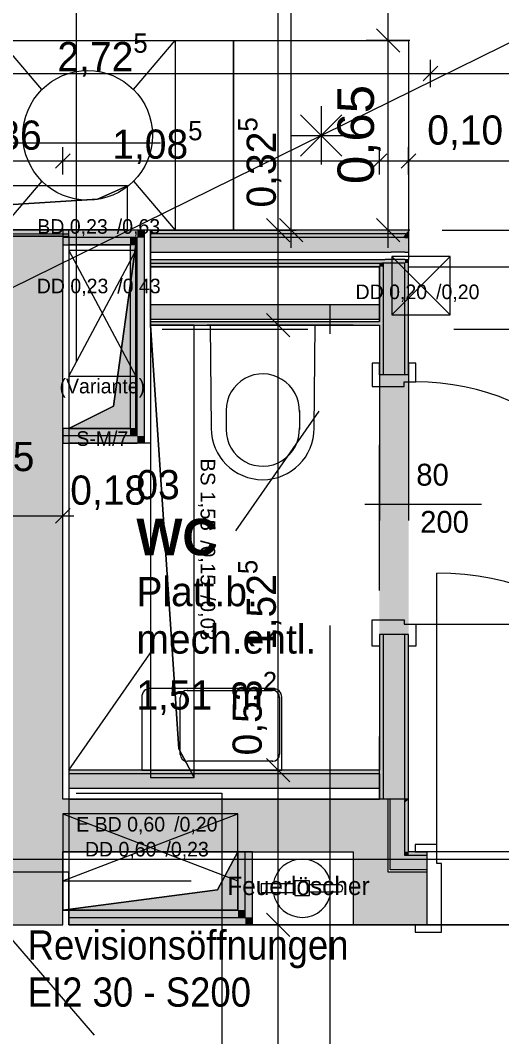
# Model space of a CAD drawing. Header units: metres. Extents: x -3 to 171, y -23 to 41.
# Drawn here: x 10.939 to 12.589, y -6.609 to -3.126 of the extents above; entities that cross this region are included whole.
import ezdxf

# ---------------------------------------------------------------- set-up
doc = ezdxf.new("R2010")
doc.units = ezdxf.units.M
doc.header["$MEASUREMENT"] = 0
for name, pattern in [('Achse', [0.004, 0.002, -0.001, 0, -0.001]), ('Schnittlinie', [0.006, 0.003, -0.0015, 0, -0.0015]), ('Strichlinie eng', [0.002, 0.0015, -0.0005]), ('Untersicht', [0.001, 0.0005, -0.0005])]:
    doc.linetypes.add(name, pattern=pattern)
for name, color, linetype in [('4._1.DG PP STG1_1_000 Achsraster', 7, 'Continuous'), ('4._1.DG PP STG1_1_120 Wand Innen tragend', 7, 'Continuous'), ('4._1.DG PP STG1_1_130 Wand Innen', 7, 'Continuous'), ('4._1.DG PP STG1_1_170 Schachtwände', 7, 'Continuous'), ('4._1.DG PP STG1_1_220 Bodenaufbau', 7, 'Continuous'), ('4._1.DG PP STG1_1_230 Decke abgehaengt', 7, 'Continuous'), ('4._1.DG PP STG1_1_270 Deckendurchbruchsymbol', 7, 'Continuous'), ('4._1.DG PP STG1_1_520 Fixeinbauten', 7, 'Continuous'), ('4._1.DG PP STG1_1_530 Küche', 7, 'Continuous'), ('4._1.DG PP STG1_1_540 Sanitäreinrichtung', 7, 'Continuous'), ('4._1.DG PP STG1_1_810 Raum', 7, 'Continuous'), ('4._1.DG PP STG1_1_815 Raumbegrenzung', 7, 'Continuous'), ('4._1.DG PP STG1_1_851 Marker Schnitt', 7, 'Continuous'), ('4._1.DG PP STG1_1_915 Allgemein Beschriftung.x', 7, 'Continuous'), ('4._1.DG PP STG1_1_950 Polierplan Bemaßung', 7, 'Continuous'), ('4._1.DG PP STG1_1_950-1 Polierplan Bemaßung Küche', 7, 'Continuous')]:
    doc.layers.add(name, color=color, linetype=linetype)
doc.styles.add('ERSTELLTER_STIL_1', font='arial.ttf')
doc.styles.add('ERSTELLTER_STIL_2', font='')
doc.styles.add('ERSTELLTER_STIL_5', font='', dxfattribs={"width": 0.936868})
doc.styles.add('ERSTELLTER_STIL_6', font='')
doc.styles.get('ERSTELLTER_STIL_2').set_extended_font_data('Eurostile')
doc.styles.get('ERSTELLTER_STIL_5').set_extended_font_data('Eurostile')
doc.styles.get('ERSTELLTER_STIL_6').set_extended_font_data('Eurostile', bold=True)

msp = doc.modelspace()

# ---------------------------------------------------------------- hatches: boundary and pattern name
at = {"layer": '4._1.DG PP STG1_1_120 Wand Innen tragend', "linetype": 'Continuous', "lineweight": 13, "true_color": 0x3f7f02}
for points in [[(10.905, -4.045), (11.085, -4.045), (11.085, -3.865)], [(10.905, -3.865), (10.905, -4.045), (11.085, -3.865)], [(10.905, -4.045), (10.905, -6.225), (11.085, -6.225), (11.085, -4.045)], [(12.08, -5.795), (11.085, -5.795), (11.085, -5.975), (12.08, -5.975)], [(12.08, -5.975), (12.2, -5.8613), (12.2, -5.795), (12.08, -5.795)], [(12.2, -5.8613), (12.08, -5.975), (12.2, -5.975)], [(12.08, -5.975), (12.08, -6.045), (12.2, -6.045), (12.2, -5.975)], [(12.08, -6.045), (12.08, -6.225), (12.2, -6.225), (12.2, -6.045)], [(12.2, -6.045), (12.2, -6.225), (12.2075, -6.225), (12.2075, -6.045)], [(12.2075, -6.045), (12.2075, -6.225), (12.2575, -6.225), (12.2575, -6.045)], [(12.2575, -6.045), (12.2575, -6.225), (12.27, -6.225), (12.27, -6.045)], [(12.27, -6.045), (12.27, -6.225), (12.3325, -6.225), (12.3325, -6.045)]]:
    msp.add_hatch(color=76, dxfattribs=at).paths.add_polyline_path(points)
at = {"layer": '4._1.DG PP STG1_1_120 Wand Innen tragend', "linetype": 'Continuous', "lineweight": 13, "true_color": 0xffaa00}
for points in [[(12.2075, -5.8542), (12.2575, -5.8068), (12.2575, -5.795), (12.2075, -5.795)], [(12.2575, -5.9875), (12.2575, -5.8068), (12.2075, -5.8542), (12.2075, -5.9875)], [(12.2075, -5.9875), (12.2075, -6.0375), (12.2575, -6.0375), (12.2575, -5.9875)], [(12.2575, -5.9875), (12.2575, -6.0375), (12.27, -6.0375), (12.27, -5.9875)], [(12.27, -5.9875), (12.27, -6.0375), (12.3325, -6.0375), (12.3325, -5.9875)]]:
    msp.add_hatch(color=40, dxfattribs=at).paths.add_polyline_path(points)
at = {"layer": '4._1.DG PP STG1_1_120 Wand Innen tragend', "linetype": 'Continuous', "lineweight": 13, "true_color": 0xfb02fe}
for points in [[(12.2575, -5.795), (12.2575, -5.8068), (12.27, -5.795)], [(12.27, -5.975), (12.27, -5.795), (12.2575, -5.8068), (12.2575, -5.975)], [(12.2575, -5.975), (12.2575, -5.9875), (12.27, -5.9875), (12.27, -5.975)], [(12.27, -5.975), (12.27, -5.9875), (12.3325, -5.9875), (12.3325, -5.975)]]:
    msp.add_hatch(color=6, dxfattribs=at).paths.add_polyline_path(points)
at = {"layer": '4._1.DG PP STG1_1_130 Wand Innen', "linetype": 'Continuous', "lineweight": 13, "true_color": 0xfb02fe}
for points in [[(11.105, -3.845), (9.62, -3.845), (9.62, -3.8575), (11.105, -3.8575)], [(12.27, -3.845), (11.385, -3.845), (11.385, -3.8575), (12.26, -3.8575)], [(12.26, -3.8575), (11.385, -3.8575), (11.385, -3.87), (12.25, -3.87)], [(12.2575, -3.87), (12.2575, -3.8606), (12.25, -3.87)], [(12.26, -3.8575), (12.2575, -3.8606), (12.2575, -3.87), (12.27, -3.87), (12.27, -3.8575)], [(12.26, -3.8575), (12.27, -3.8575), (12.27, -3.845)], [(11.385, -3.9575), (12.18, -3.9575), (12.19, -3.945), (11.385, -3.945)], [(12.17, -3.9575), (11.385, -3.9575), (11.385, -3.97), (12.17, -3.97)], [(12.17, -3.97), (12.18, -3.9575), (12.17, -3.9575)], [(12.17, -3.97), (12.1825, -3.97), (12.1825, -3.9575), (12.18, -3.9575)], [(12.17, -3.97), (12.17, -4.34), (12.1825, -4.34), (12.1825, -3.97)], [(12.1825, -3.9575), (12.1825, -3.9544), (12.18, -3.9575)], [(12.19, -3.945), (12.1825, -3.9544), (12.1825, -3.9575), (12.2575, -3.9575), (12.2575, -3.945)], [(12.2575, -3.945), (12.2575, -3.9575), (12.27, -3.9575), (12.27, -3.945)], [(12.2575, -4.34), (12.27, -4.34), (12.27, -3.9575), (12.2575, -3.9575)], [(11.385, -4.17), (12.17, -4.17), (12.17, -4.1575), (11.385, -4.1575)], [(12.17, -5.795), (12.1825, -5.795), (12.1825, -5.23), (12.17, -5.23)], [(12.2575, -5.23), (12.2575, -5.795), (12.27, -5.795), (12.27, -5.23)], [(12.17, -5.695), (11.105, -5.695), (11.105, -5.7075), (12.17, -5.7075)]]:
    msp.add_hatch(color=6, dxfattribs=at).paths.add_polyline_path(points)
at = {"layer": '4._1.DG PP STG1_1_130 Wand Innen', "linetype": 'Continuous', "lineweight": 13, "true_color": 0xffaa00}
for points in [[(12.25, -3.87), (11.385, -3.87), (11.385, -3.92), (12.21, -3.92)], [(12.25, -3.87), (12.21, -3.92), (12.2575, -3.92), (12.2575, -3.87)], [(12.2575, -3.87), (12.2575, -3.92), (12.27, -3.92), (12.27, -3.87)], [(12.2575, -3.9575), (12.1825, -3.9575), (12.1825, -4.34), (12.2575, -4.34)], [(11.385, -4.15), (12.17, -4.15), (12.17, -4.1), (11.385, -4.1)], [(12.1825, -5.23), (12.1825, -5.795), (12.2575, -5.795), (12.2575, -5.23)], [(12.17, -5.7075), (11.105, -5.7075), (11.105, -5.7575), (12.17, -5.7575)]]:
    msp.add_hatch(color=40, dxfattribs=at).paths.add_polyline_path(points)
at = {"layer": '4._1.DG PP STG1_1_130 Wand Innen', "linetype": 'Continuous', "lineweight": 0, "true_color": 0xffffff}
msp.add_hatch(color=7, dxfattribs=at).paths.add_polyline_path([(12.27, -5.23), (12.27, -4.34), (12.17, -4.34), (12.17, -5.23)])
at = {"layer": '4._1.DG PP STG1_1_170 Schachtwände', "linetype": 'Continuous', "lineweight": 13, "true_color": 0xfb02fe}
for points in [[(11.085, -3.845), (11.085, -3.87), (11.34, -3.87), (11.34, -3.845)], [(11.34, -3.845), (11.34, -3.87), (11.365, -3.845)], [(11.34, -3.87), (11.365, -3.87), (11.365, -3.845)], [(11.315, -3.87), (11.085, -3.87), (11.085, -3.895), (11.315, -3.895)], [(11.315, -3.895), (11.34, -3.87), (11.315, -3.87)], [(11.315, -3.895), (11.34, -3.895), (11.34, -3.87)], [(11.315, -3.895), (11.315, -4.525), (11.34, -4.525), (11.34, -3.895)], [(11.34, -3.87), (11.34, -4.55), (11.365, -4.55), (11.365, -3.87)], [(11.315, -4.525), (11.085, -4.525), (11.085, -4.55), (11.315, -4.55)], [(11.315, -4.525), (11.315, -4.55), (11.34, -4.55)], [(11.315, -4.525), (11.34, -4.55), (11.34, -4.525)], [(11.34, -4.55), (11.085, -4.55), (11.085, -4.575), (11.34, -4.575)], [(11.34, -4.55), (11.34, -4.575), (11.365, -4.575)], [(11.34, -4.55), (11.365, -4.575), (11.365, -4.55)], [(11.71, -6.175), (11.71, -5.975), (11.685, -5.975), (11.685, -6.175)], [(11.735, -6.2), (11.735, -5.975), (11.71, -5.975), (11.71, -6.2)], [(11.685, -6.175), (11.105, -6.175), (11.105, -6.2), (11.685, -6.2)], [(11.685, -6.175), (11.71, -6.2), (11.71, -6.175)], [(11.685, -6.2), (11.71, -6.2), (11.685, -6.175)], [(11.71, -6.2), (11.105, -6.2), (11.105, -6.225), (11.71, -6.225)], [(11.71, -6.2), (11.735, -6.225), (11.735, -6.2)], [(11.71, -6.225), (11.735, -6.225), (11.71, -6.2)]]:
    msp.add_hatch(color=6, dxfattribs=at).paths.add_polyline_path(points)
at = {"layer": '4._1.DG PP STG1_1_270 Deckendurchbruchsymbol', "linetype": 'Continuous', "lineweight": 0}
for points in [[(11.105, -4.525), (11.335, -4.525), (11.335, -3.895), (11.2581, -4.4481)], [(11.085, -6.175), (11.685, -6.175), (11.685, -5.975), (11.615, -6.105)]]:
    msp.add_hatch(color=8, dxfattribs=at).paths.add_polyline_path(points)

# ---------------------------------------------------------------- linework, layer by layer
at = {"layer": '4._1.DG PP STG1_1_000 Achsraster', "color": 5, "linetype": 'Achse', "lineweight": 0, "ltscale": 1000}
for p, q in [((12, 3), (12, -22.5231)), ((-1.5, -6), (21, -6))]:
    msp.add_line(p, q, dxfattribs=at)
at = {"layer": '4._1.DG PP STG1_1_120 Wand Innen tragend', "color": 7, "linetype": 'Continuous', "lineweight": 13, "ltscale": 1000}
for p, q in [((12.3675, -5.95), (12.3675, -5.02)), ((12.2075, -5.8542), (12.2075, -5.795)), ((12.2575, -5.8068), (12.2575, -5.795)), ((12.2575, -5.9875), (12.2575, -5.8068)), ((12.2075, -6.0375), (12.2075, -5.8542)), ((12.3675, -5.95), (12.2925, -5.95)), ((12.2925, -5.95), (12.2925, -5.975)), ((12.3675, -6.015), (12.3675, -5.95)), ((12.27, -5.9875), (12.2575, -5.9875)), ((12.27, -5.9875), (12.2575, -5.9875)), ((12.3325, -5.9875), (12.27, -5.9875)), ((12.2925, -5.975), (12.3325, -5.975)), ((12.3325, -5.975), (12.3325, -5.9875)), ((12.3325, -5.975), (12.3325, -6.225)), ((12.3325, -5.975), (12.3325, -5.9875)), ((12.3325, -5.975), (12.3325, -5.9875)), ((12.3325, -5.9875), (12.3325, -6.0375)), ((12.3325, -5.9875), (12.3325, -6.0375)), ((12.3325, -5.9875), (12.3325, -6.0375)), ((12.3825, -6.015), (12.3675, -6.015)), ((12.3825, -6.25), (12.3825, -6.015)), ((12.2575, -6.0375), (12.2075, -6.0375)), ((12.2575, -6.0375), (12.2075, -6.0375)), ((12.27, -6.0375), (12.2575, -6.0375)), ((12.3325, -6.0375), (12.27, -6.0375)), ((12.3325, -6.0375), (12.3325, -6.045)), ((12.3325, -6.0375), (12.3325, -6.045)), ((12.3325, -6.0375), (12.3325, -6.045)), ((12.3325, -6.225), (12.2925, -6.225)), ((12.2925, -6.225), (12.2925, -6.25)), ((12.2925, -6.25), (12.3825, -6.25))]:
    msp.add_line(p, q, dxfattribs=at)
at = {"layer": '4._1.DG PP STG1_1_120 Wand Innen tragend', "color": 7, "linetype": 'Continuous', "lineweight": 18, "ltscale": 1000}
for p, q in [((12.2, -5.8613), (12.2, -5.795)), ((12.2, -5.8613), (12.2, -5.795)), ((12.2, -5.975), (12.2, -5.8613)), ((12.2, -5.975), (12.2, -5.8613)), ((12.2, -6.045), (12.2, -5.975)), ((12.2075, -6.045), (12.2, -6.045)), ((12.2075, -6.045), (12.2, -6.045)), ((12.2575, -6.045), (12.2075, -6.045)), ((12.27, -6.045), (12.2575, -6.045)), ((12.3325, -6.045), (12.27, -6.045)), ((12.3325, -6.045), (12.3325, -6.225)), ((12.3325, -6.045), (12.3325, -6.225)), ((12.3325, -6.045), (12.3325, -6.225)), ((12.2, -6.225), (12.2075, -6.225)), ((12.2, -6.225), (12.2075, -6.225)), ((12.2075, -6.225), (12.2575, -6.225)), ((12.2075, -6.225), (12.2575, -6.225)), ((12.2575, -6.225), (12.27, -6.225)), ((12.2575, -6.225), (12.27, -6.225))]:
    msp.add_line(p, q, dxfattribs=at)
at = {"layer": '4._1.DG PP STG1_1_120 Wand Innen tragend', "color": 8, "linetype": 'Continuous', "lineweight": 13, "ltscale": 1000}
for p, q in [((13.3225, -5.975), (12.3325, -5.975)), ((13.3225, -6.225), (12.3325, -6.225))]:
    msp.add_line(p, q, dxfattribs=at)
at = {"layer": '4._1.DG PP STG1_1_120 Wand Innen tragend', "color": 7, "linetype": 'Continuous', "lineweight": 18, "ltscale": 1000, "flags": 128}
for points in [[(11.085, -3.865), (9.55, -3.865)], [(11.085, -3.865), (11.085, -4.045)], [(11.085, -5.795), (11.085, -4.045)], [(12.2, -5.795), (11.085, -5.795)], [(11.085, -6.225), (11.085, -5.975)], [(11.085, -5.975), (12.08, -5.975)], [(12.08, -5.975), (12.08, -6.225)], [(10.905, -6.225), (11.085, -6.225)], [(12.2, -6.225), (12.08, -6.225)], [(12.27, -6.225), (12.3325, -6.225)]]:
    msp.add_lwpolyline(points, dxfattribs=at)
at = {"layer": '4._1.DG PP STG1_1_120 Wand Innen tragend', "color": 7, "linetype": 'Continuous', "lineweight": 13, "ltscale": 1000, "flags": 128}
for points in [[(12.2075, -5.795), (12.2, -5.795)], [(12.2575, -5.795), (12.2075, -5.795)], [(12.27, -5.795), (12.2575, -5.795)], [(12.27, -5.975), (12.27, -5.795)], [(12.3325, -5.975), (12.27, -5.975)], [(12.2075, -6.225), (12.2, -6.225)], [(12.2575, -6.225), (12.2075, -6.225)], [(12.27, -6.225), (12.2575, -6.225)]]:
    msp.add_lwpolyline(points, dxfattribs=at)
at = {"layer": '4._1.DG PP STG1_1_120 Wand Innen tragend', "color": 7, "linetype": 'Continuous', "lineweight": 13, "ltscale": 1000}
msp.add_arc((12.3675, -5.95), 0.93, 0, 90, dxfattribs=at)
at = {"layer": '4._1.DG PP STG1_1_130 Wand Innen', "color": 7, "linetype": 'Continuous', "lineweight": 18, "ltscale": 1000}
for p, q in [((9.62, -3.8575), (11.105, -3.8575)), ((12.26, -3.8575), (11.385, -3.8575)), ((12.26, -3.8575), (12.27, -3.8575)), ((12.25, -3.87), (11.385, -3.87)), ((12.2575, -3.87), (12.25, -3.87)), ((12.2575, -3.87), (12.27, -3.87)), ((11.385, -3.92), (12.21, -3.92)), ((12.2575, -3.92), (12.21, -3.92)), ((12.2575, -3.92), (12.27, -3.92)), ((11.385, -3.945), (12.19, -3.945)), ((11.385, -3.9575), (12.18, -3.9575)), ((12.1825, -3.9575), (12.18, -3.9575)), ((12.1825, -3.9575), (12.18, -3.9575)), ((12.2575, -3.9575), (12.1825, -3.9575)), ((12.1825, -3.9575), (12.1825, -4.34)), ((12.2575, -3.9575), (12.1825, -3.9575)), ((12.2575, -3.945), (12.19, -3.945)), ((12.2575, -3.945), (12.27, -3.945)), ((12.2575, -3.945), (12.27, -3.945)), ((12.2575, -4.34), (12.2575, -3.9575)), ((11.385, -4.1), (12.17, -4.1)), ((11.385, -4.15), (12.17, -4.15)), ((11.385, -4.1575), (12.17, -4.1575)), ((12.1825, -4.34), (12.17, -4.34)), ((12.1825, -4.34), (12.17, -4.34)), ((12.1825, -4.34), (12.17, -4.34)), ((12.2575, -4.34), (12.1825, -4.34)), ((12.2575, -4.34), (12.1825, -4.34)), ((12.2575, -4.34), (12.1825, -4.34)), ((12.27, -4.34), (12.2575, -4.34)), ((12.27, -4.34), (12.2575, -4.34)), ((12.27, -4.34), (12.2575, -4.34)), ((12.1825, -5.23), (12.17, -5.23)), ((12.1825, -5.23), (12.17, -5.23)), ((12.1825, -5.23), (12.17, -5.23)), ((12.1825, -5.23), (12.1825, -5.795)), ((12.2575, -5.23), (12.1825, -5.23)), ((12.2575, -5.23), (12.1825, -5.23)), ((12.2575, -5.23), (12.1825, -5.23)), ((12.2575, -5.795), (12.2575, -5.23)), ((12.27, -5.23), (12.2575, -5.23)), ((12.27, -5.23), (12.2575, -5.23)), ((12.27, -5.23), (12.2575, -5.23)), ((12.17, -5.7075), (11.105, -5.7075)), ((11.105, -5.7575), (12.17, -5.7575))]:
    msp.add_line(p, q, dxfattribs=at)
at = {"layer": '4._1.DG PP STG1_1_130 Wand Innen', "color": 7, "linetype": 'Continuous', "lineweight": 13, "ltscale": 1000}
for p, q in [((12.17, -4.3), (12.145, -4.3)), ((12.145, -4.3), (12.145, -4.38)), ((12.17, -4.34), (12.17, -4.3)), ((12.295, -4.3), (12.27, -4.3)), ((12.27, -4.3), (12.27, -4.34)), ((12.295, -4.365), (12.295, -4.3)), ((12.27, -4.34), (12.17, -4.34)), ((12.145, -4.38), (12.255, -4.38)), ((12.255, -4.38), (12.255, -4.365)), ((12.255, -4.365), (12.295, -4.365)), ((12.52, -4.785), (12.12, -4.785)), ((12.145, -5.18), (12.255, -5.18)), ((12.145, -5.27), (12.145, -5.18)), ((12.255, -5.18), (12.255, -5.195)), ((12.255, -5.195), (12.295, -5.195)), ((12.295, -5.195), (12.295, -5.27)), ((12.295, -5.195), (13.125, -5.195)), ((12.27, -5.23), (12.17, -5.23)), ((12.17, -5.23), (12.17, -5.27)), ((12.27, -5.27), (12.27, -5.23)), ((12.17, -5.27), (12.145, -5.27)), ((12.295, -5.27), (12.27, -5.27))]:
    msp.add_line(p, q, dxfattribs=at)
at = {"layer": '4._1.DG PP STG1_1_130 Wand Innen', "color": 8, "linetype": 'Untersicht', "lineweight": 13, "ltscale": 1000}
for p, q in [((12.17, -4.34), (12.17, -5.23)), ((12.27, -4.34), (12.27, -5.23))]:
    msp.add_line(p, q, dxfattribs=at)
at = {"layer": '4._1.DG PP STG1_1_130 Wand Innen', "color": 7, "linetype": 'Continuous', "lineweight": 18, "ltscale": 1000, "flags": 128}
for points in [[(11.105, -3.845), (9.62, -3.845)], [(9.62, -3.865), (11.105, -3.865)], [(11.105, -3.865), (11.105, -3.845)], [(12.27, -3.845), (11.385, -3.845)], [(11.385, -3.845), (11.385, -3.8575)], [(11.385, -3.8575), (11.385, -3.87)], [(12.27, -3.845), (12.27, -3.8575)], [(12.27, -3.8575), (12.27, -3.87)], [(11.385, -3.87), (11.385, -3.92)], [(12.27, -3.87), (12.27, -3.92)], [(11.385, -3.92), (11.385, -3.945)], [(12.27, -3.92), (12.27, -3.945)], [(11.385, -3.945), (11.385, -3.9575)], [(11.385, -3.9575), (11.385, -3.97)], [(11.385, -3.97), (12.17, -3.97)], [(12.17, -3.97), (11.385, -3.97)], [(11.385, -3.97), (11.385, -4.17)], [(12.17, -3.97), (12.17, -4.1575)], [(12.17, -4.1575), (12.17, -3.97)], [(12.27, -4.34), (12.27, -3.945)], [(11.385, -4.17), (12.17, -4.17)], [(12.17, -4.17), (12.17, -4.34)], [(12.17, -5.23), (12.17, -5.695)], [(12.27, -5.795), (12.27, -5.23)], [(12.17, -5.695), (11.105, -5.695)], [(11.105, -5.695), (11.105, -5.795)], [(12.17, -5.7075), (12.17, -5.795)], [(12.17, -5.795), (12.17, -5.7075)], [(11.105, -5.795), (12.17, -5.795)], [(12.1825, -5.795), (12.17, -5.795)], [(12.2575, -5.795), (12.1825, -5.795)], [(12.27, -5.795), (12.2575, -5.795)]]:
    msp.add_lwpolyline(points, dxfattribs=at)
at = {"layer": '4._1.DG PP STG1_1_130 Wand Innen', "color": 7, "linetype": 'Continuous', "lineweight": 13, "ltscale": 1000}
msp.add_arc((12.295, -5.195), 0.83, 0, 90, dxfattribs=at)
at = {"layer": '4._1.DG PP STG1_1_170 Schachtwände', "color": 7, "linetype": 'Continuous', "lineweight": 18, "ltscale": 1000}
for p, q in [((11.315, -3.87), (11.085, -3.87)), ((11.34, -3.87), (11.315, -3.87)), ((11.34, -3.895), (11.34, -3.87)), ((11.34, -4.525), (11.34, -3.895)), ((11.34, -4.55), (11.34, -4.525)), ((11.34, -4.55), (11.085, -4.55)), ((11.71, -6.175), (11.71, -5.975)), ((11.71, -6.2), (11.71, -6.175)), ((11.105, -6.2), (11.685, -6.2)), ((11.685, -6.2), (11.71, -6.2))]:
    msp.add_line(p, q, dxfattribs=at)
at = {"layer": '4._1.DG PP STG1_1_170 Schachtwände', "color": 7, "linetype": 'Continuous', "lineweight": 18, "ltscale": 1000, "flags": 128}
for points in [[(11.34, -3.845), (11.085, -3.845)], [(11.085, -3.845), (11.085, -3.87)], [(11.365, -3.845), (11.34, -3.845)], [(11.365, -4.575), (11.365, -3.845)], [(11.085, -3.87), (11.085, -3.895)], [(11.085, -3.895), (11.315, -3.895)], [(11.315, -3.895), (11.315, -4.525)], [(11.315, -4.525), (11.085, -4.525)], [(11.085, -4.525), (11.085, -4.55)], [(11.085, -4.55), (11.085, -4.575)], [(11.085, -4.575), (11.34, -4.575)], [(11.365, -4.575), (11.34, -4.575)], [(11.71, -5.975), (11.685, -5.975)], [(11.685, -5.975), (11.685, -6.175)], [(11.735, -5.975), (11.71, -5.975)], [(11.735, -6.2), (11.735, -5.975)], [(11.685, -6.175), (11.105, -6.175)], [(11.105, -6.2), (11.105, -6.175)], [(11.105, -6.225), (11.105, -6.2)], [(11.105, -6.225), (11.735, -6.225)], [(11.735, -6.225), (11.735, -6.2)]]:
    msp.add_lwpolyline(points, dxfattribs=at)
at = {"layer": '4._1.DG PP STG1_1_220 Bodenaufbau', "color": 7, "linetype": 'Continuous', "lineweight": 13, "ltscale": 1000, "true_color": 0xf4f4f4, "flags": 128}
for points in [[(6.835, -8.775), (6.835, -6.225), (8.175, -6.225), (8.175, -5.805), (8.745, -5.805), (8.745, -3.865), (11.105, -3.865), (11.105, -6.225), (13.385, -6.225), (13.385, -8.775)], [(6.835, -8.775), (8.105, -8.775), (8.105, -7.555), (12.115, -7.555), (12.115, -8.775), (13.385, -8.775), (13.385, -6.225), (11.105, -6.225), (11.105, -6.045), (8.975, -6.045), (8.975, -6.225), (6.835, -6.225)]]:
    msp.add_lwpolyline(points, close=True, dxfattribs=at)
at = {"layer": '4._1.DG PP STG1_1_230 Decke abgehaengt', "color": 8, "linetype": 'Untersicht', "lineweight": 13, "ltscale": 1000}
for p, q in [((11.105, -5.695), (12.17, -4.17)), ((10.865, -6.225), (12.015, -7.555))]:
    msp.add_line(p, q, dxfattribs=at)
at = {"layer": '4._1.DG PP STG1_1_230 Decke abgehaengt', "color": 8, "linetype": 'Untersicht', "lineweight": 13, "ltscale": 1000, "flags": 128}
for points in [[(11.385, -3.845), (13.985, -3.845), (13.985, -4.185), (11.385, -4.185)], [(11.385, -4.17), (11.385, -3.845)], [(11.105, -4.575), (11.105, -5.795), (12.17, -5.795), (12.17, -4.17), (11.385, -4.17)], [(11.385, -4.185), (11.385, -4.575)], [(11.385, -4.575), (11.105, -4.575)]]:
    msp.add_lwpolyline(points, dxfattribs=at)
at = {"layer": '4._1.DG PP STG1_1_230 Decke abgehaengt', "color": 7, "linetype": 'Untersicht', "lineweight": 18, "ltscale": 1000, "flags": 128}
msp.add_lwpolyline([(11.385, -4.17), (11.385, -4.185)], dxfattribs=at)
at = {"layer": '4._1.DG PP STG1_1_230 Decke abgehaengt', "color": 8, "linetype": 'Untersicht', "lineweight": 13, "ltscale": 1000, "flags": 128}
msp.add_lwpolyline([(10.865, -7.555), (12.015, -7.555), (12.015, -8.775), (13.385, -8.775), (13.385, -6.225), (10.865, -6.225)], close=True, dxfattribs=at)
at = {"layer": '4._1.DG PP STG1_1_270 Deckendurchbruchsymbol', "color": 7, "linetype": 'Strichlinie eng', "lineweight": 13, "ltscale": 1000}
for p, q in [((11.105, -4.345), (11.335, -3.915)), ((11.105, -3.915), (11.335, -4.345)), ((12.2129, -4.135), (12.4129, -3.935)), ((12.2129, -3.935), (12.4129, -4.135)), ((11.085, -6.075), (11.685, -5.845)), ((11.085, -5.845), (11.685, -6.075))]:
    msp.add_line(p, q, dxfattribs=at)
at = {"layer": '4._1.DG PP STG1_1_270 Deckendurchbruchsymbol', "color": 1, "linetype": 'Continuous', "lineweight": 0, "ltscale": 1000, "flags": 128}
for points in [[(11.2032, -3.7389), (11.3067, -3.6924), (9.5567, -3.6923), (9.5567, -3.8423)], [(9.5567, -3.8423), (11.3067, -3.8424), (11.3067, -3.6924), (11.2032, -3.7389)], [(11.385, -4.17), (11.3849, -5.72), (11.5349, -5.72), (11.4823, -5.6226)], [(11.4823, -5.6226), (11.5349, -5.72), (11.535, -4.17), (11.385, -4.17)]]:
    msp.add_lwpolyline(points, close=True, dxfattribs=at)
at = {"layer": '4._1.DG PP STG1_1_270 Deckendurchbruchsymbol', "color": 7, "linetype": 'Continuous', "lineweight": 13, "ltscale": 1000, "flags": 128}
for points in [[(11.2581, -4.4481), (11.335, -3.895), (11.105, -3.895), (11.105, -4.525)], [(11.105, -4.525), (11.335, -4.525), (11.335, -3.895), (11.2581, -4.4481)], [(11.615, -6.105), (11.685, -5.975), (11.085, -5.975), (11.085, -6.175)], [(11.085, -6.175), (11.685, -6.175), (11.685, -5.975), (11.615, -6.105)]]:
    msp.add_lwpolyline(points, close=True, dxfattribs=at)
at = {"layer": '4._1.DG PP STG1_1_270 Deckendurchbruchsymbol', "color": 7, "linetype": 'Strichlinie eng', "lineweight": 13, "ltscale": 1000, "flags": 128}
for points in [[(11.335, -4.345), (11.335, -3.915), (11.105, -3.915), (11.105, -4.345)], [(12.4129, -4.135), (12.4129, -3.935), (12.2129, -3.935), (12.2129, -4.135)], [(11.685, -6.075), (11.685, -5.845), (11.085, -5.845), (11.085, -6.075)]]:
    msp.add_lwpolyline(points, close=True, dxfattribs=at)
at = {"layer": '4._1.DG PP STG1_1_520 Fixeinbauten', "color": 7, "linetype": 'Continuous', "lineweight": 13, "ltscale": 1000}
for p, q in [((11.88, -6.085), (11.765, -6.085)), ((11.765, -6.085), (11.765, -6.115)), ((11.93, -6.075), (11.88, -6.075)), ((11.88, -6.075), (11.88, -6.125)), ((11.88, -6.115), (11.88, -6.085)), ((11.93, -6.125), (11.93, -6.075)), ((12.033, -6.088), (11.93, -6.088)), ((11.765, -6.115), (11.88, -6.115)), ((11.88, -6.125), (11.93, -6.125)), ((11.93, -6.112), (12.033, -6.112))]:
    msp.add_line(p, q, dxfattribs=at)
for centre, radius, start, end in [((11.905, -6.1), 0.1, 6.8921, 171.3731), ((12.033, -6.1), 0.012, 270, 90), ((11.905, -6.1), 0.1, 188.6269, 353.1079)]:
    msp.add_arc(centre, radius, start, end, dxfattribs=at)
at = {"layer": '4._1.DG PP STG1_1_530 Küche', "color": 150, "linetype": 'Continuous', "lineweight": 13, "ltscale": 1000, "true_color": 0x0f7ffe}
for p, q in [((11.0129, -3.3629), (10.87, -3.195)), ((11.3271, -3.3629), (11.47, -3.195)), ((11.97, -3.42), (11.97, -3.62)), ((11.8993, -3.4493), (12.0407, -3.5907)), ((12.0407, -3.4493), (11.8993, -3.5907)), ((11.87, -3.52), (12.07, -3.52)), ((11.0129, -3.6771), (10.87, -3.845)), ((11.3271, -3.6771), (11.47, -3.845))]:
    msp.add_line(p, q, dxfattribs=at)
at = {"layer": '4._1.DG PP STG1_1_530 Küche', "color": 150, "linetype": 'Strichlinie eng', "lineweight": 13, "ltscale": 1000, "true_color": 0x0f7ffe}
for p, q in [((9.92, -3.545), (11.67, -3.545)), ((11.67, -3.545), (11.67, -3.845)), ((11.67, -3.845), (9.62, -3.845))]:
    msp.add_line(p, q, dxfattribs=at)
at = {"layer": '4._1.DG PP STG1_1_530 Küche', "color": 150, "linetype": 'Continuous', "lineweight": 13, "ltscale": 1000, "true_color": 0x0f7ffe, "flags": 128}
for points in [[(11.67, -3.845), (9.62, -3.845), (9.62, -1.995), (10.27, -1.995), (10.27, -3.195), (11.67, -3.195)], [(10.87, -3.195), (11.47, -3.195), (11.47, -3.845), (10.87, -3.845)], [(11.67, -3.195), (12.27, -3.195), (12.27, -3.845), (11.67, -3.845)]]:
    msp.add_lwpolyline(points, close=True, dxfattribs=at)
at = {"layer": '4._1.DG PP STG1_1_530 Küche', "color": 150, "linetype": 'Continuous', "lineweight": 13, "ltscale": 1000, "true_color": 0x0f7ffe}
msp.add_circle((11.17, -3.52), 0.2222, dxfattribs=at)
at = {"layer": '4._1.DG PP STG1_1_540 Sanitäreinrichtung', "color": 150, "linetype": 'Continuous', "lineweight": 13, "ltscale": 1000, "true_color": 0x0f7ffe}
for p, q in [((11.6442, -4.4631), (11.6442, -4.528)), ((11.8958, -4.4631), (11.8958, -4.528)), ((11.5118, -5.4219), (11.8031, -5.4219)), ((11.4868, -5.64), (11.4868, -5.4469)), ((11.8281, -5.4469), (11.8281, -5.64)), ((11.8031, -5.665), (11.5118, -5.665))]:
    msp.add_line(p, q, dxfattribs=at)
at = {"layer": '4._1.DG PP STG1_1_540 Sanitäreinrichtung', "color": 150, "linetype": 'Continuous', "lineweight": 13, "ltscale": 1000, "true_color": 0x0f7ffe, "flags": 128}
for points in [[(11.95, -4.17), (11.59, -4.17), (11.5935, -4.5235, 0.999827), (11.9465, -4.5235)], [(11.355, -5.695), (11.835, -5.695), (11.835, -5.445, 0.414214), (11.805, -5.415), (11.385, -5.415, 0.414214), (11.355, -5.445)]]:
    msp.add_lwpolyline(points, format="xyb", close=True, dxfattribs=at)
at = {"layer": '4._1.DG PP STG1_1_540 Sanitäreinrichtung', "color": 150, "linetype": 'Continuous', "lineweight": 13, "ltscale": 1000, "true_color": 0x0f7ffe}
for centre, radius, start, end in [((11.77, -4.4631), 0.1258, 357.5706, 179.9593), ((11.77, -4.5279), 0.1258, 180.0407, 2.4294), ((11.5118, -5.4469), 0.025, 90, 180), ((11.8031, -5.4469), 0.025, 0, 90), ((11.5118, -5.64), 0.025, 180, 270), ((11.8031, -5.64), 0.025, 270, 0)]:
    msp.add_arc(centre, radius, start, end, dxfattribs=at)
for p in [(11.5118, -5.4219), (11.8281, -5.4469), (11.4868, -5.64), (11.8031, -5.665)]:
    msp.add_point(p, dxfattribs=at)
at = {"layer": '4._1.DG PP STG1_1_815 Raumbegrenzung', "color": 8, "linetype": 'Untersicht', "lineweight": 13, "ltscale": 1000, "flags": 128}
msp.add_lwpolyline([(12.27, -3.97), (13.385, -3.97)], dxfattribs=at)
at = {"layer": '4._1.DG PP STG1_1_851 Marker Schnitt', "color": 7, "linetype": 'Schnittlinie', "lineweight": 13, "ltscale": 1000}
for p, q in [((11.13, 4.805), (11.13, -5.7741)), ((11.13, -5.7741), (11.63, -5.7741)), ((11.63, -5.7741), (11.63, -22.5231))]:
    msp.add_line(p, q, dxfattribs=at)
at = {"layer": '4._1.DG PP STG1_1_950 Polierplan Bemaßung', "color": 7, "linetype": 'Continuous', "lineweight": 13, "ltscale": 1000}
msp.add_line((10.905, -4.045), (18.8546, -0.13), dxfattribs=at)
at = {"layer": '4._1.DG PP STG1_1_950 Polierplan Bemaßung', "color": 6, "linetype": 'Continuous', "lineweight": 13, "ltscale": 1000, "true_color": 0xfb02fe}
for p, q in [((11.8227, -3.845), (11.8227, -0.31)), ((12.345, -3.3545), (12.345, -3.2608)), ((9.62, -3.3076), (12.345, -3.3076)), ((12.37, -3.2826), (12.32, -3.3326)), ((12.345, -3.3076), (15.405, -3.3076)), ((11.11, -3.5826), (11.06, -3.6326)), ((11.085, -3.6545), (11.085, -3.5608)), ((12.195, -3.5826), (12.145, -3.6326)), ((12.17, -3.6545), (12.17, -3.5608)), ((12.295, -3.5826), (12.245, -3.6326)), ((12.27, -3.6545), (12.27, -3.5608)), ((10.725, -3.6076), (11.085, -3.6076)), ((11.085, -3.6076), (12.17, -3.6076)), ((12.17, -3.6076), (12.27, -3.6076)), ((12.27, -3.6076), (13.985, -3.6076)), ((11.7827, -3.805), (11.8627, -3.885)), ((11.8977, -3.845), (11.7477, -3.845)), ((11.8227, -4.17), (11.8227, -3.845)), ((11.7827, -4.13), (11.8627, -4.21)), ((11.8977, -4.17), (11.7477, -4.17)), ((11.8227, -5.695), (11.8227, -4.17)), ((11.7827, -5.655), (11.8627, -5.735)), ((11.8977, -5.695), (11.7477, -5.695)), ((11.8227, -6.225), (11.8227, -5.695)), ((11.7827, -6.185), (11.8627, -6.265)), ((11.8977, -6.225), (11.7477, -6.225)), ((11.8227, -7.3448), (11.8227, -6.225))]:
    msp.add_line(p, q, dxfattribs=at)
at = {"layer": '4._1.DG PP STG1_1_950 Polierplan Bemaßung', "color": 76, "linetype": 'Continuous', "lineweight": 13, "ltscale": 1000, "true_color": 0x3f7f02}
for p, q in [((11.06, -4.8491), (11.11, -4.7991)), ((11.085, -4.8709), (11.085, -4.7772)), ((10.905, -4.8241), (11.085, -4.8241)), ((11.085, -4.8241), (11.1225, -4.8241))]:
    msp.add_line(p, q, dxfattribs=at)
at = {"layer": '4._1.DG PP STG1_1_950-1 Polierplan Bemaßung Küche', "color": 150, "linetype": 'Continuous', "lineweight": 13, "ltscale": 1000, "true_color": 0x0f7ffe}
for p, q in [((11.8676, -3.845), (11.8676, -1.995)), ((12.1996, -3.195), (12.1996, -1.995)), ((12.1596, -3.155), (12.2396, -3.235)), ((12.2746, -3.195), (12.1246, -3.195)), ((12.1996, -3.845), (12.1996, -3.195)), ((11.8276, -3.805), (11.9076, -3.885)), ((12.1596, -3.805), (12.2396, -3.885)), ((11.9426, -3.845), (11.7926, -3.845)), ((11.8676, -3.905), (11.8676, -3.845)), ((12.2746, -3.845), (12.1246, -3.845)), ((12.1996, -3.905), (12.1996, -3.845))]:
    msp.add_line(p, q, dxfattribs=at)

# ---------------------------------------------------------------- texts
at = {"layer": '4._1.DG PP STG1_1_130 Wand Innen', "color": 7, "linetype": 'Continuous', "lineweight": 13, "char_height": 0.075, "attachment_point": 9, "style": 'ERSTELLTER_STIL_2'}
for s, insert in [('\\A1;{\\pqr;\\pt0;\\fEurostile|b0|i0|c0|p0;\\W1.000000;80}', (12.408, -4.7214)), ('\\A1;{\\pqr;\\pt0;\\fEurostile|b0|i0|c0|p0;\\W1.000000;200}', (12.477, -4.883))]:
    msp.add_mtext(s, dxfattribs=dict(at, insert=insert))
at = {"layer": '4._1.DG PP STG1_1_270 Deckendurchbruchsymbol', "color": 1, "linetype": 'Continuous', "lineweight": 0, "char_height": 0.05, "style": 'ERSTELLTER_STIL_2'}
for s, insert, attachment_point in [('\\A1;{\\pqc;\\pt0;\\fEurostile|b0|i0|c0|p0;\\W1.000000;BD 0,23\\fEurostile|b0|i0|c0|p0;\\W1.000000;\\A1{\\H.66x;\\S^  ;}\\fEurostile|b0|i0|c0|p0;\\W1.000000; /0,63\\fEurostile|b0|i0|c0|p0;\\W1.000000;\\A1{\\H.66x;\\S^  ;}\\fEurostile|b0|i0|c0|p0;\\W1.000000;\\fEurostile|b0|i0|c0|p0;\\W1.000000;\\A1{\\H.66x;\\S^  ;}}', (11.22, -3.8716), 8), ('\\A1;{\\pqc;\\pt0;\\fEurostile|b0|i0|c0|p0;\\W1.000000;DD 0,23\\fEurostile|b0|i0|c0|p0;\\W1.000000;\\A1{\\H.66x;\\S^  ;}\\fEurostile|b0|i0|c0|p0;\\W1.000000; /0,43\\fEurostile|b0|i0|c0|p0;\\W1.000000;\\A1{\\H.66x;\\S^  ;}\\fEurostile|b0|i0|c0|p0;\\W1.000000;\\fEurostile|b0|i0|c0|p0;\\W1.000000;\\A1{\\H.66x;\\S^  ;}}', (11.22, -4.0757), 8), ('\\A1;{\\pqc;\\pt0;\\fEurostile|b0|i0|c0|p0;\\W1.000000;DD 0,20\\fEurostile|b0|i0|c0|p0;\\W1.000000;\\A1{\\H.66x;\\S^  ;}\\fEurostile|b0|i0|c0|p0;\\W1.000000; /0,20\\fEurostile|b0|i0|c0|p0;\\W1.000000;\\A1{\\H.66x;\\S^  ;}\\fEurostile|b0|i0|c0|p0;\\W1.000000;\\fEurostile|b0|i0|c0|p0;\\W1.000000;\\A1{\\H.66x;\\S^  ;}}', (12.3129, -4.0957), 8), ('\\A1;{\\pqc;\\pt0;\\fEurostile|b0|i0|c0|p0;\\W1.000000;(Variante)}', (11.22, -4.3541), 2), ('\\A1;{\\pqc;\\pt0;\\fEurostile|b0|i0|c0|p0;\\W1.000000;S-M/7}', (11.22, -4.5339), 2), ('\\A1;{\\pqc;\\pt0;\\fEurostile|b0|i0|c0|p0;\\W1.000000;E BD 0,60\\fEurostile|b0|i0|c0|p0;\\W1.000000;\\A1{\\H.66x;\\S^  ;}\\fEurostile|b0|i0|c0|p0;\\W1.000000; /0,20\\fEurostile|b0|i0|c0|p0;\\W1.000000;\\A1{\\H.66x;\\S^  ;}\\fEurostile|b0|i0|c0|p0;\\W1.000000;\\fEurostile|b0|i0|c0|p0;\\W1.000000;\\A1{\\H.66x;\\S^  ;}}', (11.385, -5.9202), 8), ('\\A1;{\\pqc;\\pt0;\\fEurostile|b0|i0|c0|p0;\\W1.000000;DD 0,60\\fEurostile|b0|i0|c0|p0;\\W1.000000;\\A1{\\H.66x;\\S^  ;}\\fEurostile|b0|i0|c0|p0;\\W1.000000; /0,23\\fEurostile|b0|i0|c0|p0;\\W1.000000;\\A1{\\H.66x;\\S^  ;}\\fEurostile|b0|i0|c0|p0;\\W1.000000;\\fEurostile|b0|i0|c0|p0;\\W1.000000;\\A1{\\H.66x;\\S^  ;}}', (11.385, -6.0057), 8)]:
    msp.add_mtext(s, dxfattribs=dict(at, insert=insert, attachment_point=attachment_point))
at = {"layer": '4._1.DG PP STG1_1_270 Deckendurchbruchsymbol', "color": 1, "linetype": 'Continuous', "lineweight": 0, "insert": (11.5424, -4.945), "char_height": 0.05, "attachment_point": 8, "rotation": 269.9959, "style": 'ERSTELLTER_STIL_1'}
msp.add_mtext('\\A1;{\\pqc;\\pt0;\\fArial|b0|i0|c0|p0;\\W1.000000;BS 1,55\\fArial|b0|i0|c0|p0;\\W1.000000;\\A1{\\H.66x;\\S^  ;}\\fArial|b0|i0|c0|p0;\\W1.000000; /0,15\\fArial|b0|i0|c0|p0;\\W1.000000;\\A1{\\H.66x;\\S^  ;}\\fArial|b0|i0|c0|p0;\\W1.000000; /0,03\\fArial|b0|i0|c0|p0;\\W1.000000;\\A1{\\H.66x;\\S^  ;}}', dxfattribs=at)
at = {"layer": '4._1.DG PP STG1_1_810 Raum', "color": 7, "linetype": 'Continuous', "lineweight": 13, "attachment_point": 1}
for s, insert, char_height, style in [('\\A1;{\\pql;\\pt0;\\fEurostile|b0|i0|c0|p0;\\W1.000000;03}', (11.3369, -4.6668), 0.1, 'ERSTELLTER_STIL_2'), ('\\A1;{\\pql;\\pt0;\\fEurostile|b1|i0|c0|p0;\\W1.000000;WC}', (11.3369, -4.8339), 0.125, 'ERSTELLTER_STIL_6'), ('\\A1;{\\pql;\\pt0;\\fEurostile|b0|i0|c0|p0;\\W1.000000;Platt.b.}', (11.3369, -5.0334), 0.1, 'ERSTELLTER_STIL_2'), ('\\A1;{\\pql;\\pt0;\\fEurostile|b0|i0|c0|p0;\\W1.000000;mech.entl.}', (11.3369, -5.1959), 0.1, 'ERSTELLTER_STIL_2'), ('\\A1;{\\pql;\\pt0,0.05;\\fEurostile|b0|i0|c0|p0;\\W1.000000;1,51\\fEurostile|b0|i0|c0|p0;\\W1.000000;\\A1{\\H.66x;\\S^  ;}\\fEurostile|b0|i0|c0|p0;\\W1.000000; m\\fEurostile|b0|i0|c0|p0;\\W1.000000;\\A1{\\H.66x;\\S2^  ;}}', (11.3369, -5.3584), 0.1, 'ERSTELLTER_STIL_2')]:
    msp.add_mtext(s, dxfattribs=dict(at, insert=insert, char_height=char_height, style=style))
at = {"layer": '4._1.DG PP STG1_1_915 Allgemein Beschriftung.x', "color": 7, "linetype": 'Continuous', "lineweight": 13, "insert": (10.9638, -6.5073), "char_height": 0.1, "width": 1.190625, "attachment_point": 7, "line_spacing_factor": 0.968182, "style": 'ERSTELLTER_STIL_5'}
msp.add_mtext('\\A1;{\\pql;\\fEurostile|b0|i0|c0|p0;\\W0.936868;R\\fEurostile|b0|i0|c0|p0;\\W0.936868;evisionsöffnungen EI2 30 - S200}', dxfattribs=at)
at = {"layer": '4._1.DG PP STG1_1_950 Polierplan Bemaßung', "color": 6, "linetype": 'Continuous', "lineweight": 13, "true_color": 0xfb02fe, "char_height": 0.1, "attachment_point": 7, "style": 'ERSTELLTER_STIL_2'}
for s, insert in [('\\A1;{\\pql;\\fEurostile|b0|i0|c0|p0;\\W1.000000;2,72\\fEurostile|b0|i0|c0|p0;\\W1.000000;\\A1{\\H.66x;\\S5^  ;}}', (11.0661, -3.3291)), ('\\A1;{\\pql;\\fEurostile|b0|i0|c0|p0;\\W1.000000;1,08\\fEurostile|b0|i0|c0|p0;\\W1.000000;\\A1{\\H.66x;\\S5^  ;}}', (11.2541, -3.6291))]:
    msp.add_mtext(s, dxfattribs=dict(at, insert=insert))
at = {"layer": '4._1.DG PP STG1_1_950 Polierplan Bemaßung', "color": 6, "linetype": 'Continuous', "lineweight": 13, "true_color": 0xfb02fe, "char_height": 0.1, "width": 0.306373, "attachment_point": 7, "style": 'ERSTELLTER_STIL_2'}
for s, insert in [('\\A1;{\\pql;\\fEurostile|b0|i0|c0|p0;\\W1.000000;0,36}', (10.7518, -3.5876)), ('\\A1;{\\pql;\\fEurostile|b0|i0|c0|p0;\\W1.000000;0,10}', (12.334, -3.5701))]:
    msp.add_mtext(s, dxfattribs=dict(at, insert=insert))
at = {"layer": '4._1.DG PP STG1_1_950 Polierplan Bemaßung', "color": 6, "linetype": 'Continuous', "lineweight": 13, "true_color": 0xfb02fe, "char_height": 0.1, "attachment_point": 7, "rotation": 90, "style": 'ERSTELLTER_STIL_2'}
for s, insert in [('\\A1;{\\pql;\\fEurostile|b0|i0|c0|p0;\\W1.000000;0,32\\fEurostile|b0|i0|c0|p0;\\W1.000000;\\A1{\\H.66x;\\S5^  ;}}', (11.8442, -3.7673)), ('\\A1;{\\pql;\\fEurostile|b0|i0|c0|p0;\\W1.000000;1,52\\fEurostile|b0|i0|c0|p0;\\W1.000000;\\A1{\\H.66x;\\S5^  ;}}', (11.8442, -5.2837))]:
    msp.add_mtext(s, dxfattribs=dict(at, insert=insert))
at = {"layer": '4._1.DG PP STG1_1_950 Polierplan Bemaßung', "color": 76, "linetype": 'Continuous', "lineweight": 13, "true_color": 0x3f7f02, "char_height": 0.1, "width": 0.306373, "attachment_point": 7, "style": 'ERSTELLTER_STIL_2'}
for s, insert in [('\\A1;{\\pql;\\fEurostile|b0|i0|c0|p0;\\W1.000000;0,05}', (10.7268, -4.6891)), ('\\A1;{\\pql;\\fEurostile|b0|i0|c0|p0;\\W1.000000;0,18}', (11.11, -4.8041))]:
    msp.add_mtext(s, dxfattribs=dict(at, insert=insert))
at = {"layer": '4._1.DG PP STG1_1_950 Polierplan Bemaßung', "color": 6, "linetype": 'Continuous', "lineweight": 13, "true_color": 0xfb02fe, "insert": (11.7852, -5.6449), "char_height": 0.1, "width": 0.306373, "attachment_point": 7, "rotation": 90, "style": 'ERSTELLTER_STIL_2'}
msp.add_mtext('\\A1;{\\pql;\\fEurostile|b0|i0|c0|p0;\\W1.000000;0,53}', dxfattribs=at)
at = {"layer": '4._1.DG PP STG1_1_950 Polierplan Bemaßung', "color": 7, "linetype": 'Continuous', "lineweight": 13, "insert": (11.6488, -6.0925), "char_height": 0.0625, "attachment_point": 4, "style": 'ERSTELLTER_STIL_2'}
msp.add_mtext('\\A1;{\\pql;\\fEurostile|b0|i0|c0|p0;\\W1.000000;Feuerlöscher}', dxfattribs=at)
at = {"layer": '4._1.DG PP STG1_1_950-1 Polierplan Bemaßung Küche', "color": 150, "linetype": 'Continuous', "lineweight": 13, "true_color": 0x0f7ffe, "insert": (12.1746, -3.6868), "char_height": 0.125, "width": 0.33365, "attachment_point": 7, "rotation": 90, "style": 'ERSTELLTER_STIL_1'}
msp.add_mtext('\\A1;{\\pql;\\fArial|b0|i0|c0|p0;\\W1.000000;0,65}', dxfattribs=at)

doc.saveas('drawing.dxf')
